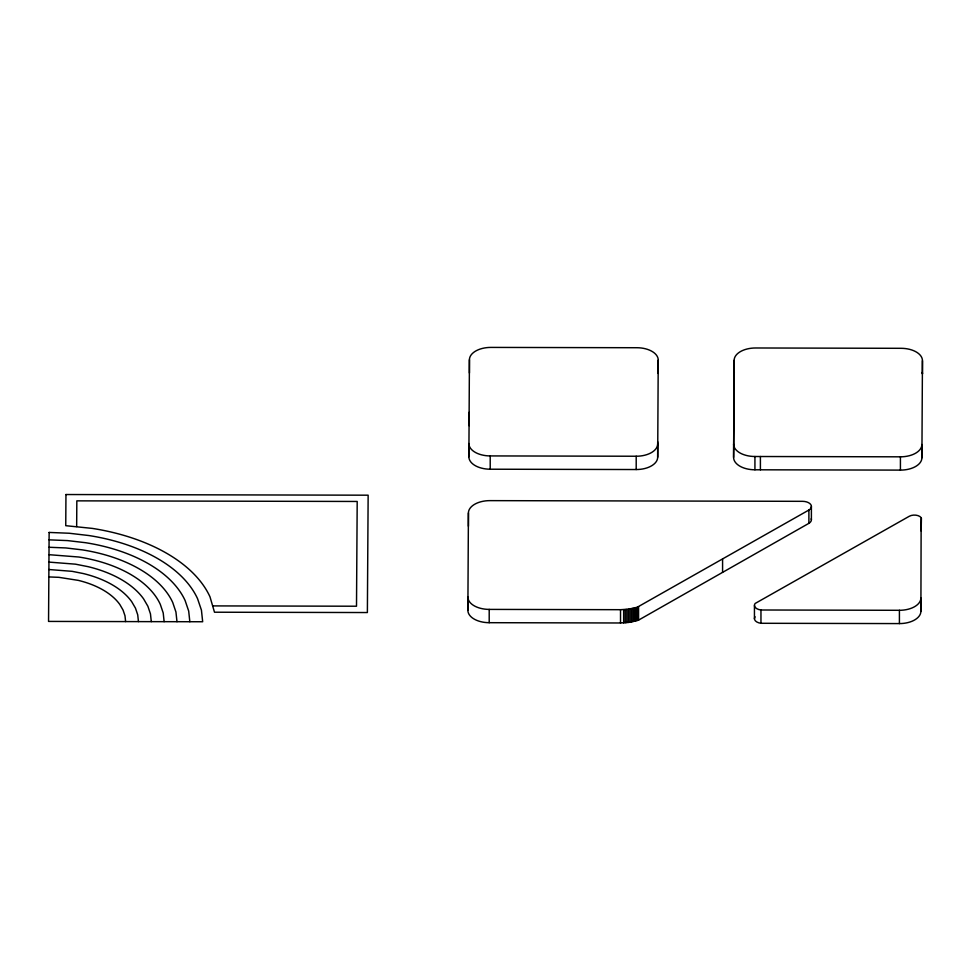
<?xml version="1.0" encoding="UTF-8"?>
<svg xmlns="http://www.w3.org/2000/svg" width="971" height="971" viewBox="0 0 971 971"><rect width="100%" height="100%" fill="white"/><g stroke="black" fill="none" stroke-linecap="round" stroke-linejoin="round"><path stroke-width="1.46" d="M76.66 526.561L76.83 500.854L357.194 501.461L356.503 606.22L213.062 605.904M467.876 610.286L468.423 512.955A21.411 12.356 0 0 1 489.906 500.635L802.738 501.327A8.909 5.146 0 0 1 810.736 504.519A8.909 5.146 0 0 1 808.892 510.042L808.892 523.333L638.566 620.117L629.876 622.265L620.518 622.981L489.202 622.69A21.411 12.356 0 0 1 467.876 610.286L467.876 596.995A21.411 12.356 0 0 0 489.202 609.4L620.518 609.691L628.346 609.193L637.194 607.276L808.892 510.042M658.229 360.132L657.683 457.22A21.411 12.356 0 0 1 636.199 469.539L490.209 469.211A21.411 12.356 0 0 1 468.884 456.807L469.43 359.719A21.411 12.356 0 0 1 490.913 347.412L636.903 347.727A21.411 12.356 0 0 1 658.229 360.132L658.229 373.422A21.411 12.356 0 0 0 658.059 371.808M922.45 360.714L921.904 457.802A21.411 12.356 0 0 1 900.42 470.11L754.928 469.794A21.411 12.356 0 0 1 733.603 457.39L734.149 360.302A21.411 12.356 0 0 1 755.632 347.982L901.124 348.31A21.411 12.356 0 0 1 922.45 360.714L922.45 374.005A21.411 12.356 0 0 0 922.28 372.391M733.603 457.39L734.149 373.592A21.411 12.356 0 0 1 734.343 371.978M920.896 611.281L921.151 517.689A7.307 4.212 0 0 0 909.281 516.269L755.086 603.501A8.229 4.746 0 0 0 760.961 609.994L760.961 623.285L899.413 623.588A21.411 12.356 0 0 0 920.896 611.281L920.896 597.978A21.411 12.356 0 0 1 899.413 610.298L760.961 609.994M468.884 456.807L468.884 443.516A21.411 12.356 0 0 0 490.209 455.921L636.199 456.236A21.411 12.356 0 0 0 657.683 443.929M733.603 444.099A21.411 12.356 0 0 0 754.928 456.504L900.42 456.819A21.411 12.356 0 0 0 921.904 444.512L921.904 457.802M49.084 539.852L67.521 540.592L85.63 542.716A141.281 81.564 0 0 1 185.145 600.612L188.69 611.075L189.831 621.731M49.036 547.268L65.797 547.935L82.256 549.865A128.439 74.148 0 0 1 172.729 602.493L175.945 612.021L176.989 621.695M48.987 554.684L78.894 557.026A115.585 66.732 0 0 1 160.312 604.387L163.213 612.956L164.135 621.671M48.938 562.1L75.52 564.175L88.227 566.7A102.744 59.316 0 0 1 143.623 598.925L147.895 606.28L150.469 613.903L151.294 621.646M48.89 569.516L72.145 571.336L83.263 573.545A89.902 51.9 0 0 1 131.74 601.741L135.479 608.174L137.724 614.837L138.452 621.61M48.841 576.932L58.891 577.332L78.311 580.379A77.061 44.496 0 0 1 119.858 604.545L123.062 610.067L124.992 615.784L125.611 621.586M921.151 530.979L921.418 518.198M900.42 456.819L900.42 470.11M899.413 610.298L899.413 623.588M811.392 506.449L811.392 519.752M760.402 456.516L760.402 469.806M754.928 456.504L754.928 469.794M754.443 605.54L754.443 618.83M734.149 360.302L734.137 375.595M722.582 559.078L722.582 572.38M657.695 441.793L657.683 457.22M638.566 606.826L638.566 620.117M637.194 607.276L637.194 620.566M636.199 456.236L636.199 469.539M635.787 607.688L635.787 620.979M634.342 608.064L634.342 621.355M632.886 608.404L632.886 621.695M631.393 608.708L631.393 621.998M629.876 608.963L629.876 622.265M628.346 609.193L628.346 622.484M626.805 609.375L626.805 622.666M625.239 609.509L625.239 622.799M623.673 609.618L623.673 622.909M620.518 609.691L620.518 622.981M490.209 455.921L490.209 469.211M489.202 609.4L489.202 622.69M469.43 359.719L469.43 373.022M469.078 412.372L469.078 425.662M468.423 512.955L468.423 526.246M760.961 623.285A8.229 4.746 0 0 1 755.086 616.791M811.222 518.769A8.909 5.146 0 0 1 808.892 523.333M49.133 532.436L48.55 621.416L202.672 621.756L201.434 610.14L197.574 598.719A154.122 88.98 0 0 0 89.004 535.555L69.244 533.249L49.133 532.436M65.955 494.53L65.749 525.687L92.366 528.406A166.963 96.396 0 0 1 209.991 596.825L214.494 612.216L367.378 612.543L368.143 495.186L65.955 494.53"/></g></svg>
